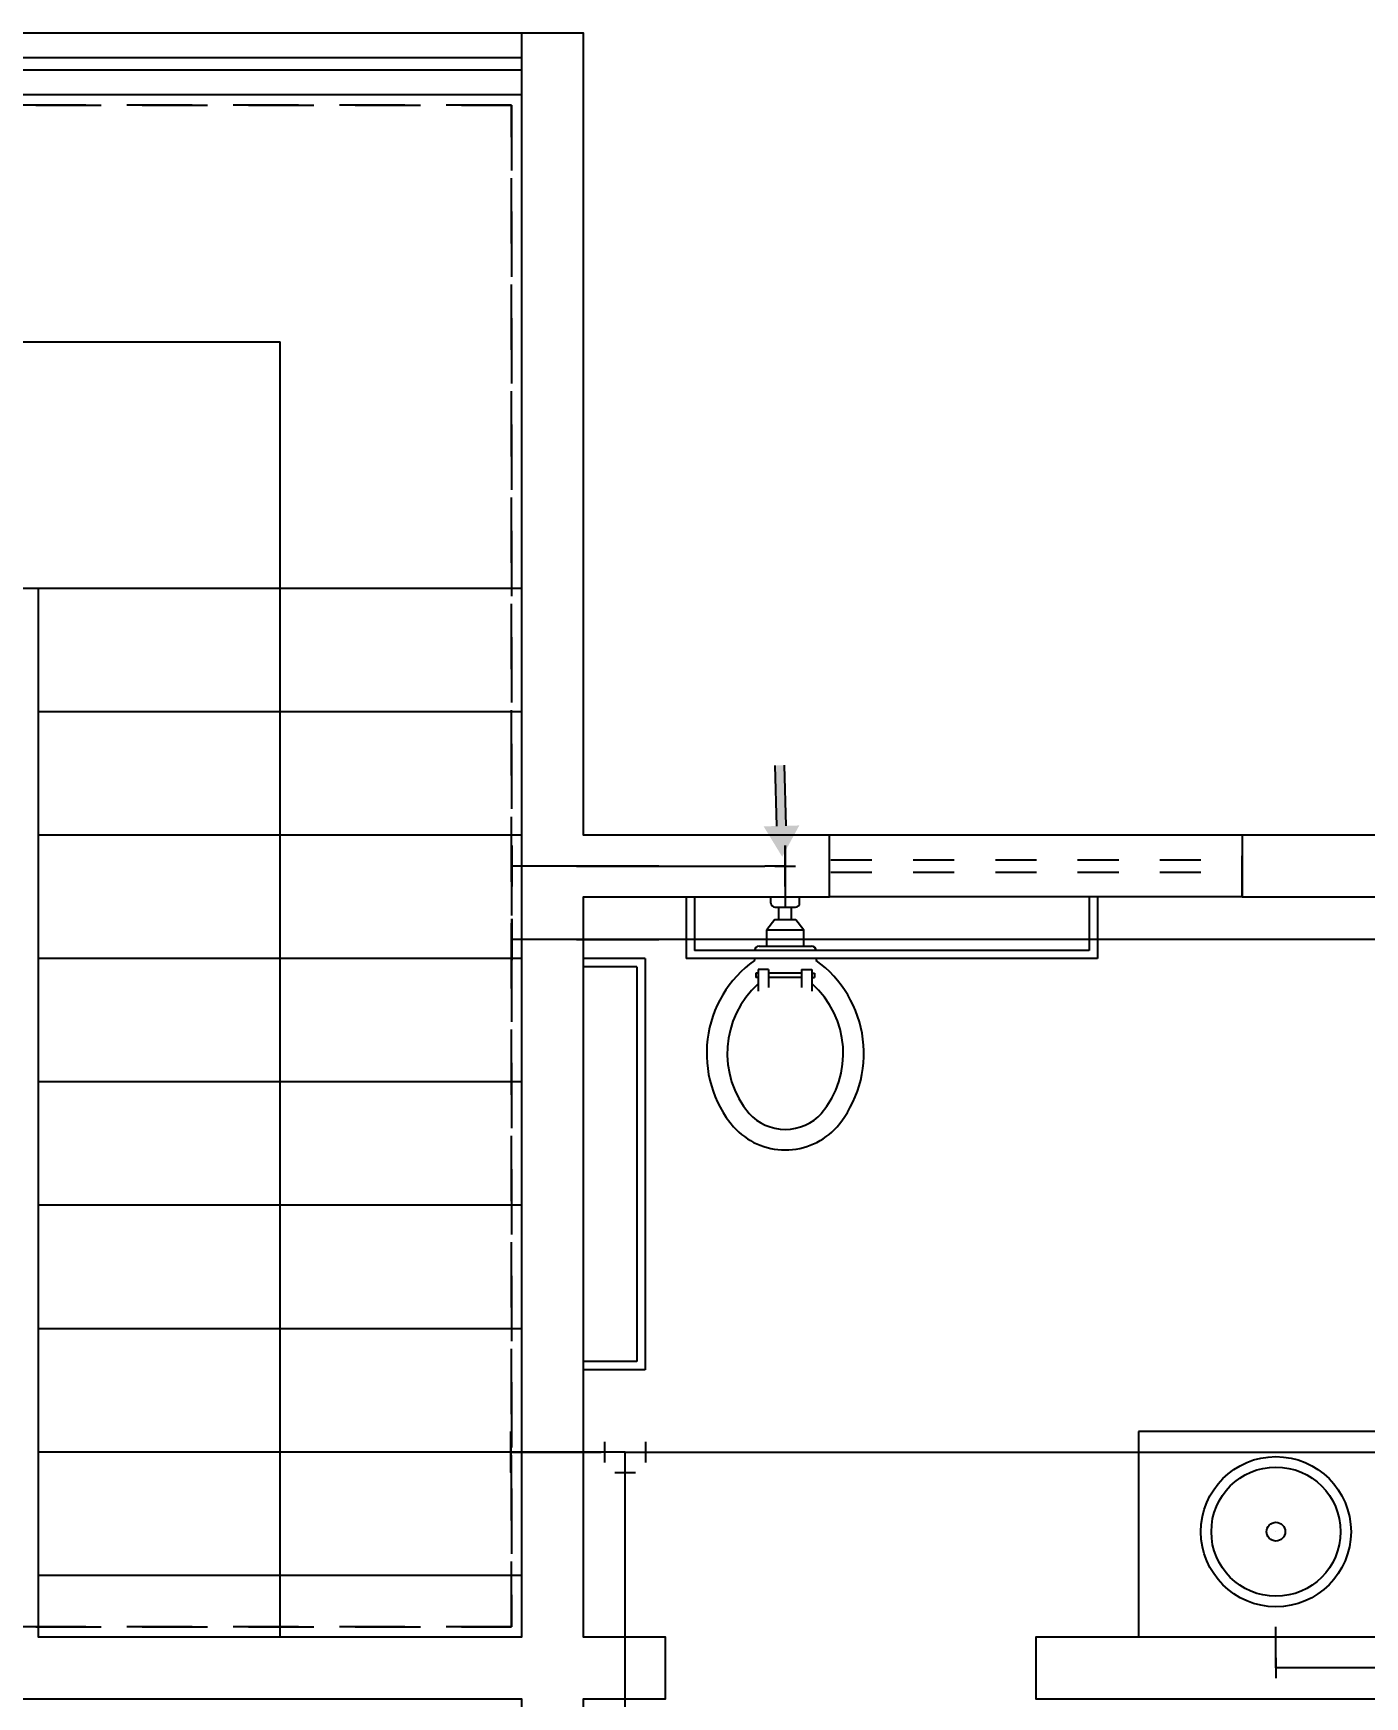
# Model space of a CAD drawing. Header units: millimetres. Extents: x 776 to 1595, y 411 to 1258.
# Drawn here: x 799.146 to 802.384, y 429.282 to 433.327 of the extents above; entities that cross this region are included whole.
import ezdxf

# ---------------------------------------------------------------- set-up
doc = ezdxf.new("R2010")
doc.units = ezdxf.units.MM
doc.linetypes.add('ACAD_ISO03W100', pattern=[30, 12, -18])
doc.linetypes.add('HIDDEN2', pattern=[4.7625, 3.175, -1.5875])
for name, color, linetype in [('can02', 2, 'Continuous'), ('CANOS ISO', 2, 'Continuous'), ('Fios', 10, 'Continuous'), ('Janela', 2, 'Continuous'), ('pena 01', 1, 'Continuous'), ('pena01', 1, 'Continuous'), ('pena02', 2, 'Continuous'), ('texto hidro', 1, 'Continuous'), ('TRACEJADO', 1, 'HIDDEN2')]:
    doc.layers.add(name, color=color, linetype=linetype)
doc.styles.get("Standard").update_dxf_attribs({"font": 'ERASLGHT.TTF'})

msp = doc.modelspace()

# ---------------------------------------------------------------- hatches: boundary and pattern name
at = {"layer": 'texto hidro'}
msp.add_hatch(color=256, dxfattribs=at).paths.add_polyline_path([(800.9221, 431.3988), (800.9542, 431.3996), (800.9504, 431.5467), (800.9729, 431.5473), (800.9766, 431.4002), (801.0087, 431.401), (800.9673, 431.3248)])

# ---------------------------------------------------------------- linework, layer by layer
at = {"layer": 'can02', "color": 0}
for p, q in [((802.0855, 431.3773), (801.0825, 431.3773)), ((802.0855, 431.2273), (801.0825, 431.2273))]:
    msp.add_line(p, q, dxfattribs=at)
for points in [[(801.0825, 431.3773), (800.4837, 431.3773), (800.4837, 433.3273), (800.3337, 433.3273), (800.3337, 429.4273), (799.1587, 429.4273), (799.1587, 431.9773), (799.0087, 431.9773), (799.0087, 429.2773), (800.3337, 429.2773), (800.3337, 427.9273), (800.4837, 427.9273), (800.4837, 429.2773), (800.6837, 429.2773), (800.6837, 429.4273), (800.4837, 429.4273), (800.4837, 431.2273), (801.0825, 431.2273)], [(803.0387, 431.3773), (802.0855, 431.3773), (802.0855, 431.2273), (802.4837, 431.2273), (802.4837, 429.4273), (801.5837, 429.4273), (801.5837, 429.2773), (802.4837, 429.2773), (802.4837, 428.9773), (802.6321, 428.9773), (802.6321, 431.2273), (803.0387, 431.2273)]]:
    msp.add_lwpolyline(points, close=True, dxfattribs=at)
at = {"layer": 'CANOS ISO', "extrusion": (-1, 0, -5.9952e-15)}
for p, q in [((800.9747, 431.3523, 2.55), (800.9747, 431.2523, 2.55)), ((800.9747, 431.3523, 2.35), (800.9747, 431.2523, 2.35)), ((800.9747, 431.3523, 2.35), (800.9747, 431.3023, 2.45)), ((800.9747, 431.3023, 2.45), (800.9747, 431.3523, 2.55)), ((800.4673, 431.3023, 3.15), (800.4673, 431.3023, 3.25)), ((800.6673, 431.3023, 3.15), (800.6673, 431.3023, 3.25)), ((800.9747, 431.3023, 2.45), (800.9747, 431.2523, 2.35)), ((800.9747, 431.2523, 2.55), (800.9747, 431.3023, 2.45)), ((800.9747, 431.3023, 2.45), (800.9747, 431.2023, 2.45)), ((800.9747, 431.3023, 3.15), (800.9747, 431.3023, 2.55)), ((800.9747, 431.2023, 2.4), (800.9747, 431.2023, 2.5)), ((800.4673, 431.1238, 3.15), (800.4673, 431.1238, 3.25)), ((800.6673, 431.1238, 3.15), (800.6673, 431.1238, 3.25)), ((800.327, 429.8773, 3.15), (800.327, 429.8773, 3.25)), ((800.527, 429.8773, 3.15), (800.527, 429.8773, 3.25))]:
    msp.add_line(p, q, dxfattribs=at)
at = {"layer": 'CANOS ISO', "extrusion": (-1, 0, -6.66134e-16)}
for p, q in [((800.9747, 431.2773, 0.4), (800.9747, 431.3273, 0.4)), ((800.9747, 431.2773, 0.3), (800.9747, 431.3273, 0.3)), ((800.9747, 431.2523, 0.325), (800.9747, 431.2523, 0.375))]:
    msp.add_line(p, q, dxfattribs=at)
at = {"layer": 'CANOS ISO', "extrusion": (2.22045e-15, 0, -1)}
msp.add_line((800.4673, 431.3023, 3.2), (800.31, 431.3023, 3.2), dxfattribs=at)
at = {"layer": 'CANOS ISO'}
for p, q in [((800.4673, 431.3023, 3.15), (800.5673, 431.3023, 3.2)), ((800.5673, 431.3023, 3.2), (800.4673, 431.3023, 3.25)), ((800.6673, 431.3023, 3.25), (800.5673, 431.3023, 3.2)), ((800.5673, 431.3023, 3.2), (800.6673, 431.3023, 3.15)), ((800.4673, 431.1238, 3.15), (800.5673, 431.1238, 3.2)), ((800.5673, 431.1238, 3.2), (800.4673, 431.1238, 3.25)), ((800.6673, 431.1238, 3.25), (800.5673, 431.1238, 3.2)), ((800.5673, 431.1238, 3.2), (800.6673, 431.1238, 3.15)), ((802.5087, 431.1238, 3.2), (800.6673, 431.1238, 3.2)), ((800.327, 429.8773, 3.15), (800.427, 429.8773, 3.2)), ((800.427, 429.8773, 3.2), (800.327, 429.8773, 3.25)), ((800.527, 429.8773, 3.25), (800.427, 429.8773, 3.2)), ((800.427, 429.8773, 3.2), (800.527, 429.8773, 3.15)), ((800.5606, 429.8273, 3.2), (800.6106, 429.8273, 3.2))]:
    msp.add_line(p, q, dxfattribs=at)
at = {"layer": 'CANOS ISO', "extrusion": (6.66134e-15, 0, -1)}
for p, q in [((800.5173, 431.3023, 3.3), (800.6173, 431.3023, 3.3)), ((800.6673, 431.3023, 3.2), (800.9247, 431.3023, 3.2)), ((800.4673, 431.1238, 3.2), (800.3099, 431.1238, 3.2)), ((800.5173, 431.1238, 3.3), (800.6173, 431.1238, 3.3)), ((800.3075, 429.8773, 3.2), (800.327, 429.8773, 3.2)), ((800.377, 429.8773, 3.3), (800.477, 429.8773, 3.3)), ((800.5356, 429.8773, 3.2), (800.527, 429.8773, 3.2))]:
    msp.add_line(p, q, dxfattribs=at)
at = {"layer": 'CANOS ISO', "extrusion": (1, 0, 6.43929e-15)}
for p, q in [((800.5673, 431.3023, 3.2), (800.5673, 431.3023, 3.3)), ((800.5673, 431.1238, 3.2), (800.5673, 431.1238, 3.3)), ((800.427, 429.8773, 3.2), (800.427, 429.8773, 3.3))]:
    msp.add_line(p, q, dxfattribs=at)
at = {"layer": 'CANOS ISO', "extrusion": (1, 0, 1.11022e-15)}
msp.add_line((800.9247, 431.3023, 3.175), (800.9247, 431.3023, 3.225), dxfattribs=at)
at = {"layer": 'CANOS ISO', "extrusion": (1.33227e-15, 0, -1)}
msp.add_line((800.9497, 431.3023, 3.15), (800.9997, 431.3023, 3.15), dxfattribs=at)
at = {"layer": 'CANOS ISO', "extrusion": (1, 0, 1.9984e-15)}
msp.add_line((800.9747, 431.3023, 0.35), (800.9747, 431.3023, 2.35), dxfattribs=at)
at = {"layer": 'CANOS ISO', "extrusion": (-1, 0, -2.44249e-15)}
for q in [(800.9747, 431.2023, 0.35), (800.9747, 431.3023)]:
    msp.add_line((800.9747, 431.3023, 0.35), q, dxfattribs=at)
at = {"layer": 'CANOS ISO', "extrusion": (1, 0, 2.22045e-16)}
msp.add_line((800.9747, 431.3023, 0.35), (800.9747, 431.2023, 0.35), dxfattribs=at)
at = {"layer": 'CANOS ISO', "extrusion": (-1, 0, -3.33067e-15)}
for p, q in [((800.5356, 429.8523, 3.2), (800.5356, 429.9023, 3.2)), ((800.6356, 429.8523, 3.2), (800.6356, 429.9023, 3.2)), ((802.1678, 429.4023, 0.875), (802.1678, 429.4023, 0.925)), ((802.1678, 429.3773, 0.95), (802.1678, 429.3273, 0.95))]:
    msp.add_line(p, q, dxfattribs=at)
at = {"layer": 'CANOS ISO', "extrusion": (3.9968e-15, 0, -1)}
msp.add_line((800.5856, 429.8773, 3.2), (800.5356, 429.8773, 3.2), dxfattribs=at)
at = {"layer": 'CANOS ISO', "extrusion": (-1, 0, -4.21885e-15)}
for p, q in [((800.5856, 429.8773, 3.2), (804.5187, 429.8773, 3.2)), ((800.5856, 417.2023, 3.2), (800.5856, 429.8773, 3.2))]:
    msp.add_line(p, q, dxfattribs=at)
at = {"layer": 'CANOS ISO', "extrusion": (1, 0, 3.77476e-15)}
for p, q in [((802.1678, 429.3523, 0.9), (802.1678, 429.4523, 0.9)), ((802.5087, 429.3523, 1.3), (802.1678, 429.3523, 1.3)), ((802.1678, 429.3523, 1.3), (802.1678, 429.3523, 0.9))]:
    msp.add_line(p, q, dxfattribs=at)
at = {"layer": 'CANOS ISO', "extrusion": (1, 0, 1.11022e-15)}
for centre in [(431.3023, 3.2, 800.31), (431.1238, 3.2, 800.3099), (429.8773, 3.2, 800.3075)]:
    msp.add_circle(centre, 0.05, dxfattribs=at)
at = {"layer": 'CANOS ISO', "extrusion": (0, -1, 0)}
msp.add_arc((800.9247, 3.15, -431.3023), 0.05, 0, 90, dxfattribs=at)
at = {"layer": 'Fios', "color": 0}
for p, q in [((800.9397, 431.2273), (801.0097, 431.2273)), ((800.9397, 431.2123), (800.9397, 431.2273)), ((800.9397, 431.2273), (801.0097, 431.2273)), ((800.9497, 431.2023), (800.9997, 431.2023)), ((800.9592, 431.1723), (800.9592, 431.2023)), ((800.9902, 431.1723), (800.9902, 431.2023)), ((801.0097, 431.2123), (801.0097, 431.2273)), ((800.9492, 431.1723), (800.9297, 431.1473)), ((800.9492, 431.1723), (801.0002, 431.1723)), ((801.0002, 431.1723), (801.0197, 431.1473)), ((800.9297, 431.1473), (801.0197, 431.1473)), ((800.9297, 431.1073), (800.9297, 431.1473)), ((801.0197, 431.1073), (801.0197, 431.1473)), ((800.8997, 431.0773), (800.8997, 431.0725)), ((800.911, 431.1073), (801.0384, 431.1073)), ((801.0497, 431.0773), (801.0497, 431.0725)), ((800.9033, 431.0421), (800.9033, 431.0314)), ((800.9092, 431.0421), (800.9033, 431.0421)), ((800.9342, 431.0511), (800.9092, 431.0511)), ((800.9092, 431.0511), (800.9092, 430.998)), ((800.9342, 431.0511), (800.9342, 431.0071)), ((801.0145, 431.0421), (800.9342, 431.0421)), ((801.0145, 431.0511), (801.0396, 431.0511)), ((801.0145, 431.0511), (801.0145, 431.0071)), ((801.0396, 431.0511), (801.0396, 430.998)), ((801.0396, 431.0421), (801.0455, 431.0421)), ((801.0455, 431.0421), (801.0455, 431.0314)), ((800.9092, 431.0314), (800.9033, 431.0314)), ((801.0145, 431.0314), (800.9342, 431.0314)), ((801.0396, 431.0314), (801.0455, 431.0314)), ((802.4837, 429.9273), (801.8337, 429.9273)), ((801.8337, 429.9273), (801.8337, 429.4273)), ((802.1678, 429.6837), (802.1678, 429.6837))]:
    msp.add_line(p, q, dxfattribs=at)
for radius in [0.1825, 0.1571, 0.0228]:
    msp.add_circle((802.1678, 429.6837), radius, dxfattribs=at)
for centre, radius, start, end in [((800.9497, 431.2123), 0.01, 180, 270), ((800.9997, 431.2123), 0.01, 270, 0), ((800.911, 431.0961), 0.0113, 90, 180), ((801.0384, 431.0961), 0.0113, 0, 90), ((801.0614, 430.8467), 0.2778, 125.617, 220.0252), ((800.8879, 430.8467), 0.2778, 319.9748, 54.383), ((801.0614, 430.8467), 0.2278, 131.96, 220.0252), ((800.8879, 430.8467), 0.2278, 319.9748, 48.2569), ((800.9747, 430.7815), 0.1195, 221.9961, 318.0039), ((800.9747, 430.7815), 0.1695, 221.9961, 318.0039)]:
    msp.add_arc(centre, radius, start, end, dxfattribs=at)
at = {"layer": 'Janela', "color": 0}
for p, q in [((800.7337, 431.2273), (800.7337, 431.0773)), ((800.7537, 431.2273), (800.7537, 431.0973)), ((801.7137, 431.2273), (801.7137, 431.0973)), ((801.7337, 431.2273), (801.7337, 431.0773)), ((800.6337, 431.0773), (800.4837, 431.0773)), ((800.6337, 431.0773), (800.6337, 430.0773)), ((801.7337, 431.0773), (800.7337, 431.0773)), ((801.7137, 431.0973), (800.7537, 431.0973)), ((800.6137, 431.0573), (800.4837, 431.0573)), ((800.6137, 431.0573), (800.6137, 430.0973)), ((800.6137, 430.0973), (800.4837, 430.0973)), ((800.6337, 430.0773), (800.4837, 430.0773))]:
    msp.add_line(p, q, dxfattribs=at)
at = {"layer": 'pena 01', "color": 0, "linetype": 'ACAD_ISO03W100', "ltscale": 0.005}
for p, q in [((801.0825, 431.2273), (801.0825, 431.3773)), ((802.0855, 431.2273), (802.0855, 431.3773)), ((801.0855, 431.3173), (802.0855, 431.3173)), ((801.0855, 431.2873), (802.0855, 431.2873))]:
    msp.add_line(p, q, dxfattribs=at)
at = {"layer": 'pena01', "color": 0}
for p, q in [((800.3337, 433.3273), (797.8337, 433.3273)), ((800.3337, 433.1773), (797.8337, 433.1773)), ((800.3337, 431.9773), (799.1587, 431.9773)), ((800.3337, 431.6773), (799.1587, 431.6773)), ((800.3337, 431.3773), (799.1587, 431.3773)), ((800.3337, 431.0773), (799.1587, 431.0773)), ((800.3337, 430.7773), (799.1587, 430.7773)), ((800.3337, 430.4773), (799.1587, 430.4773)), ((800.3337, 430.1773), (799.1587, 430.1773)), ((800.3337, 429.8773), (799.1587, 429.8773)), ((800.3337, 429.5773), (799.1587, 429.5773))]:
    msp.add_line(p, q, dxfattribs=at)
at = {"layer": 'pena02', "color": 0}
for p, q in [((800.3337, 433.2673), (797.8337, 433.2673)), ((800.3337, 433.2373), (797.8337, 433.2373)), ((798.4212, 432.5773), (799.7462, 432.5773)), ((799.7462, 429.4273), (799.7462, 432.5773))]:
    msp.add_line(p, q, dxfattribs=at)
at = {"layer": 'texto hidro'}
for p, q in [((800.9542, 431.3996), (800.9504, 431.5467)), ((800.9766, 431.4002), (800.9729, 431.5473))]:
    msp.add_line(p, q, dxfattribs=at)
at = {"layer": 'TRACEJADO', "ltscale": 0.05, "extrusion": (1, 0, 2.22045e-16)}
for p, q in [((797.8587, 433.1523, 3.1), (800.3087, 433.1523, 3.1)), ((800.3087, 433.1523, 4.6), (797.8587, 433.1523, 4.6)), ((800.3087, 433.1523, 3.1), (800.3087, 429.4523, 3.1)), ((800.3087, 433.1523, 3.1), (800.3087, 433.1523, 4.6)), ((800.3087, 429.4523, 4.6), (800.3087, 433.1523, 4.6)), ((800.3087, 429.4523, 3.1), (797.8587, 429.4523, 3.1)), ((797.8587, 429.4523, 4.6), (800.3087, 429.4523, 4.6)), ((800.3087, 429.4523, 3.1), (800.3087, 429.4523, 4.6))]:
    msp.add_line(p, q, dxfattribs=at)

# ---------------------------------------------------------------- texts
at = {"layer": 'CANOS ISO', "extrusion": (-1, 6.66134e-16, 2.22045e-16), "char_height": 0.15, "width": 0.836842, "attachment_point": 1, "text_direction": (0, -1, 0)}
for s, insert in [('RG', (800.5673, 431.6502, 3.2589)), ('VS', (800.9747, 431.1789, 0.4412)), ('RG', (800.9747, 431.18, 2.5089)), ('RG', (800.5673, 431.1015, 3.2589)), ('RG', (800.427, 429.855, 3.2589)), ('LV', (802.1678, 429.6798, 0.9684))]:
    msp.add_mtext(s, dxfattribs=dict(at, insert=insert))

doc.saveas('drawing.dxf')
